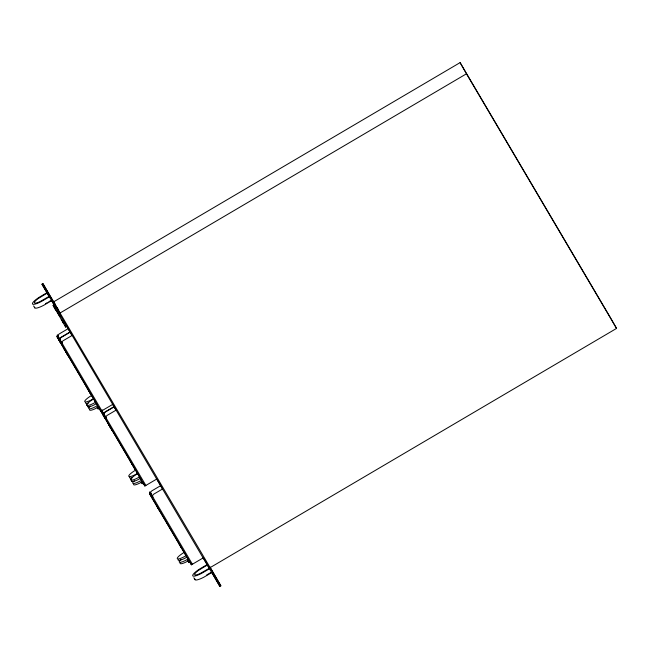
<?xml version="1.0" encoding="UTF-8"?>
<svg xmlns="http://www.w3.org/2000/svg" width="649" height="649" viewBox="0 0 649 649"><rect width="100%" height="100%" fill="white"/><g stroke="black" fill="none" stroke-linecap="round" stroke-linejoin="round"><path stroke-width="0.97" d="M112.634 404.441L100.879 411.361L58.816 339.873L56.934 336.563L57.347 335.03L60.357 340.254A2.272 2.223 -29.6 0 1 61.193 337.188L70.003 332.004L68.121 328.686L59.31 333.878A2.272 2.223 -29.6 0 0 58.475 336.945M58.816 339.873L59.229 338.34L57.347 335.03M61.233 341.861L60.819 343.394L58.937 340.084L59.351 338.551L101.861 410.785M156.644 479.1L144.897 486.02L102.826 414.541L103.248 412.999L105.398 416.658M103.361 413.21L102.948 414.743L104.83 418.061L105.243 416.528L101.836 410.517M203.178 557.897L191.423 564.817L151.355 496.858L149.473 493.54L149.895 492.007L192.404 564.241M151.355 496.858L151.777 495.325M209.895 566.828L220.847 585.812L219.873 586.388L41.974 284.213L42.948 283.637L55.214 304.446M46.955 292.699L39.127 297.315A11.65 2.442 -30.5 0 0 32.466 303.992A11.65 2.442 -30.5 0 0 41.479 301.452L49.316 296.844L49.081 296.431L39.897 301.671A9.362 1.963 -30.5 0 1 34.438 302.832A9.362 1.963 -30.5 0 1 38.145 298.597L47.19 293.113L48.999 296.179M48.326 295.4L49.308 294.824L42.948 283.637M45.495 303.691L47.166 302.71M48.829 301.728L50.5 300.747M51.571 300.674L43.734 305.281A11.65 2.442 -30.5 0 1 34.705 307.204M209.148 568.199L616.55 328.41L610.198 317.223L460.1 62.612L53.672 301.826L60.024 313.013M53.129 305.46L54.11 304.884L55.992 308.202L55.011 308.778L53.129 305.46L64.04 324.094L65.022 323.518M59.051 313.589L466.453 73.799L460.1 62.612M209.57 568.686L201.734 573.294A11.65 2.442 -30.5 0 1 192.721 575.833A11.65 2.442 -30.5 0 1 199.381 569.157L207.218 564.541L207.453 564.955L198.407 570.439A9.362 1.963 -30.5 0 0 194.692 574.673A9.362 1.963 -30.5 0 0 200.152 573.513L209.335 568.273M206.585 575.046L210.755 572.588M211.825 572.515L203.989 577.123A11.65 2.442 -30.5 0 1 194.968 579.046M60.738 316.355L59.87 314.903M64.511 322.74L64.194 322.204M99.265 408.554L98.956 408.026M143.251 483.172L142.967 482.686M187.942 561.085C187.139 559.722 189.086 562.991 187.967 561.085M108.18 423.529L109.616 425.955M97.163 407.223L97.821 408.302L97.561 407.856M65.938 325.141L65.622 324.605L66.166 325.538M66.458 326.033L66.774 326.569L66.514 326.114M58.215 313.175L57.745 312.38L58.337 313.394M58.994 314.522L59.465 315.317L58.872 314.294M62.702 321.888C61.687 320.192 64.267 324.549 63.221 322.78M65.606 351.296L64.024 348.643L66.742 353.299M67.601 354.816L66.028 352.164L68.737 356.82M87.388 388.321L88.97 390.966L86.252 386.317M89.384 391.842L90.965 394.487L88.248 389.838M111.62 429.476L110.038 426.823L112.756 431.48M131.398 462.98L132.98 465.633L130.262 460.977M133.402 466.501L134.984 469.154L132.266 464.497M158.145 508.272L156.571 505.62L159.281 510.276M179.927 545.298L181.509 547.951L178.791 543.294M466.453 73.799L616.55 328.41M57.274 307.934L58.296 309.678M49.308 294.824L220.847 585.812M41.974 284.213L47.077 292.877M51.677 300.674L54.24 305.022M58.313 312.218L58.743 312.94M65.03 323.332L68.632 329.432M157.042 479.408L160.644 485.517M203.818 558.748L207.388 564.808M207.453 564.955L209.254 568.021M211.988 572.605L219.873 586.388M59.448 314.181L57.55 310.944M58.426 313.532L56.877 310.912L58.556 313.775M58.783 314.157L60.333 316.785L58.653 313.921M58.256 313.224L58.962 314.465M62.839 322.131L63.075 322.545M59.229 338.34L60.479 340.465A2.272 2.223 -29.6 0 1 61.306 337.399L70.124 332.207L72.007 335.525L63.188 340.709A2.272 2.223 -29.6 0 0 62.361 343.775L60.949 341.293M101.739 410.33L102.493 411.604A2.272 2.223 -29.6 0 1 102.185 410.493M105.243 416.528L145.871 485.444M56.934 336.563L93.521 398.746A9.094 1.906 -30.5 0 1 84.743 401.699A9.094 1.906 -30.5 0 1 91.639 395.428M100.944 411.223L137.531 473.405A9.094 1.906 -30.5 0 1 128.753 476.358A9.094 1.906 -30.5 0 1 135.649 470.087M149.473 493.54L186.06 555.722A9.094 1.906 -30.5 0 1 177.282 558.675A9.094 1.906 -30.5 0 1 184.178 552.404M189.354 561.247L188.916 560.509A9.094 1.906 -30.5 0 1 180.13 562.878M141.141 481.777L142.301 483.797L141.295 482.093M187.529 560.338L188.835 562.594L188.291 561.661M33.594 305.906L34.721 307.821M193.848 577.748L194.984 579.662M63.902 321.709L63.359 320.784M58.824 313.11L58.451 312.469M142.196 481.371L142.675 482.191M98.656 407.531L98.177 406.712M110.752 427.959L108.099 423.408M187.602 560.485L188.226 561.563M97.277 407.377L98.291 409.138L97.399 407.629M60.381 315.738L60.641 316.168M189.662 561.758L191.423 564.817M112.61 404.181L114.021 406.663L105.203 411.847A2.272 2.223 -29.6 0 0 104.375 414.914M61.266 319.276L64.04 324.094M54.492 307.796L55.903 310.279M149.895 492.007L151.963 495.576M187.099 557.418L188.04 559.073A9.094 1.906 -30.5 0 1 180.219 562.31A9.094 1.906 -30.5 0 1 180.893 559.503M143.486 483.529L144.897 486.02M140.095 477.786L141.506 480.276A9.094 1.906 -30.5 0 1 133.686 483.513A9.094 1.906 -30.5 0 1 134.359 480.706M99.467 408.87L102.826 414.541M96.084 403.126L97.496 405.617A9.094 1.906 -30.5 0 1 89.676 408.854A9.094 1.906 -30.5 0 1 90.349 406.047M152.904 497.239A2.272 2.223 -29.6 0 1 153.732 494.165L162.542 488.981L160.66 485.663L151.85 490.855A2.272 2.223 -29.6 0 0 151.022 493.921M186.912 557.158A9.094 1.906 -30.5 0 1 178.159 559.527M104.489 415.125A2.272 2.223 -29.6 0 1 105.325 412.058L114.135 406.866L116.017 410.184L107.207 415.368A2.272 2.223 -29.6 0 0 106.371 418.435M142.358 481.712A9.094 1.906 -30.5 0 1 133.605 484.081M140.379 478.362A9.094 1.906 -30.5 0 1 131.625 480.731M102.209 410.2A2.272 2.223 -29.6 0 1 102.266 409.908M131.244 479.976A9.094 1.906 -30.5 0 1 131.309 478.264M133.102 481.355A9.094 1.906 -30.5 0 1 131.601 480.56M132.566 477.615A9.094 1.906 -30.5 0 1 129.63 477.21M98.34 407.053A9.094 1.906 -30.5 0 1 89.586 409.422M96.368 403.702A9.094 1.906 -30.5 0 1 87.615 406.071M89.083 406.696A9.094 1.906 -30.5 0 1 87.591 405.901M87.226 405.317A9.094 1.906 -30.5 0 1 87.299 403.605M88.548 402.956A9.094 1.906 -30.5 0 1 85.611 402.55M64.665 325.23L65.792 327.145L64.665 325.23M139.535 476.926L137.653 473.608A9.094 1.906 -30.5 0 0 130.757 479.879A9.094 1.906 -30.5 0 0 139.535 476.926M95.517 402.266L93.634 398.948A9.094 1.906 -30.5 0 0 86.747 405.219A9.094 1.906 -30.5 0 0 95.517 402.266"/></g></svg>
